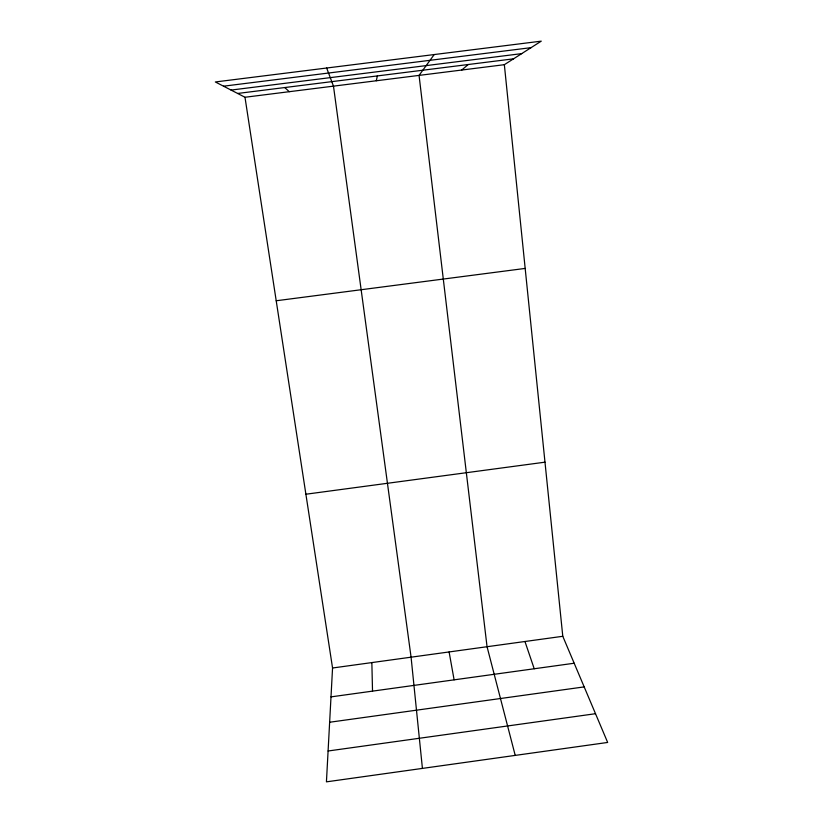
<?xml version="1.0" encoding="UTF-8"?>
<svg xmlns="http://www.w3.org/2000/svg" width="823" height="823" viewBox="0 0 823 823"><rect width="100%" height="100%" fill="white"/><g stroke="black" fill="none" stroke-linecap="round" stroke-linejoin="round"><path stroke-width="1.23" d="M244.987 97.258L332.554 667.998L326.433 781.85L607.662 742.449L562.788 636.292L504.345 64.688L541.267 41.15L215.338 81.961L244.987 97.258L504.345 64.688M376.317 80.767L377.346 75.922M434.205 54.555L419.061 75.397L487.051 646.724L515.219 755.401M461.744 70.037L468.215 64.523M329.642 722.244L584.176 686.896M328.089 750.998L595.513 713.706M332.554 667.998L562.788 636.292M331 696.875L574.176 663.235M305.889 494.222L544.98 462.176M276.209 300.765L525.177 268.421M223.537 86.189L531.061 47.652M231.068 90.077L521.689 53.629M237.631 93.462L513.521 58.834M284.758 87.547L289.274 91.703M326.659 68.021L333.48 86.148L411.078 657.186L422.425 768.404M524.951 641.498L534.22 668.76M449.101 651.95L454.111 679.839M371.852 662.587L372.521 691.125"/></g></svg>
